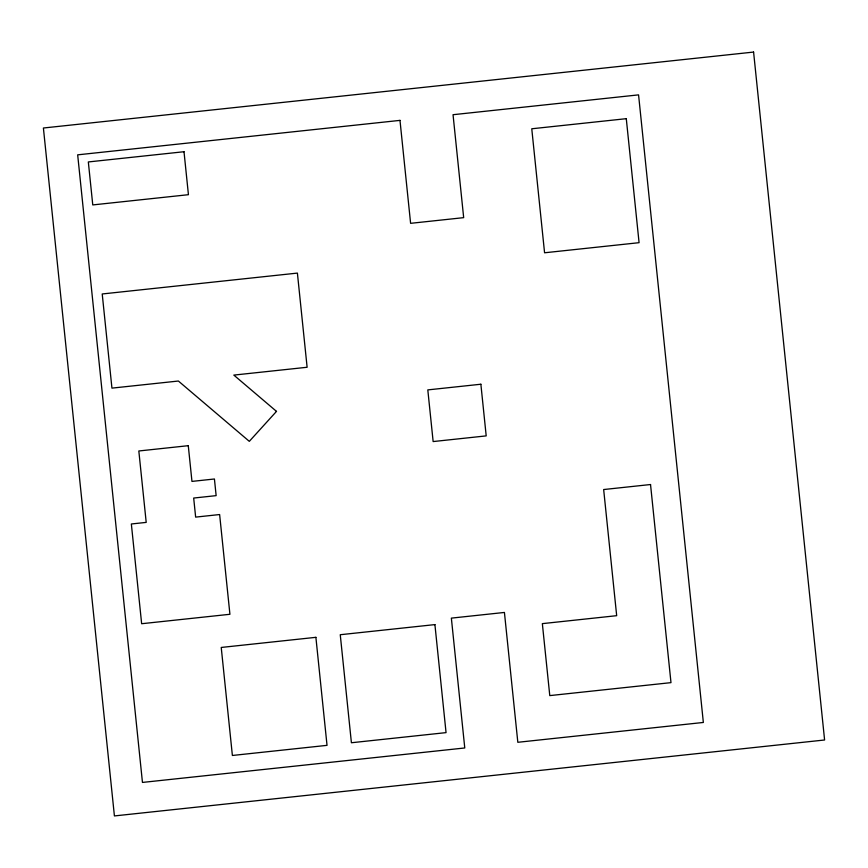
<?xml version="1.0" encoding="UTF-8"?>
<svg xmlns="http://www.w3.org/2000/svg" width="868" height="868" viewBox="0 0 868 868"><rect width="100%" height="100%" fill="white"/><g stroke="black" fill="none" stroke-linecap="round" stroke-linejoin="round"><path stroke-width="1.3" d="M276.501 411.378L249.311 441.345L178.385 381.03L111.939 388.126L102.218 293.97L297.399 273.094L307.12 367.262L233.828 375.095L276.501 411.378M753.587 52.069L43.4 128.008L114.413 815.931L824.6 739.992L753.587 52.069M399.985 120.381L77.675 154.84L142.46 782.426L464.771 747.966L451.36 618.125L504.427 612.45L517.827 742.292L703.351 722.458L638.566 94.872L453.042 114.706L463.675 217.651L410.607 223.326L399.985 120.381M184.005 151.726L88.33 161.947L92.767 204.924L188.432 194.692L184.005 151.726M626.284 118.677L531.769 128.779L544.572 252.783L639.076 242.682L626.284 118.677M480.872 384.231L427.805 389.895L433.143 441.562L486.199 435.888L480.872 384.231M188.28 445.685L138.826 450.98L146.204 522.395L131.35 523.979L141.647 623.723L229.922 614.284L219.626 514.54L195.647 517.111L193.683 498.048L216.143 495.639L214.429 478.995L191.958 481.404L188.28 445.685M650.533 484.528L603.661 489.541L616.681 615.683L542.348 623.636L549.78 695.604L670.986 682.639L650.533 484.528M315.887 637.329L221.232 647.452L232.385 755.475L327.03 745.352L315.887 637.329M434.911 624.602L340.256 634.725L351.41 742.748L446.054 732.625L434.911 624.602"/></g></svg>
